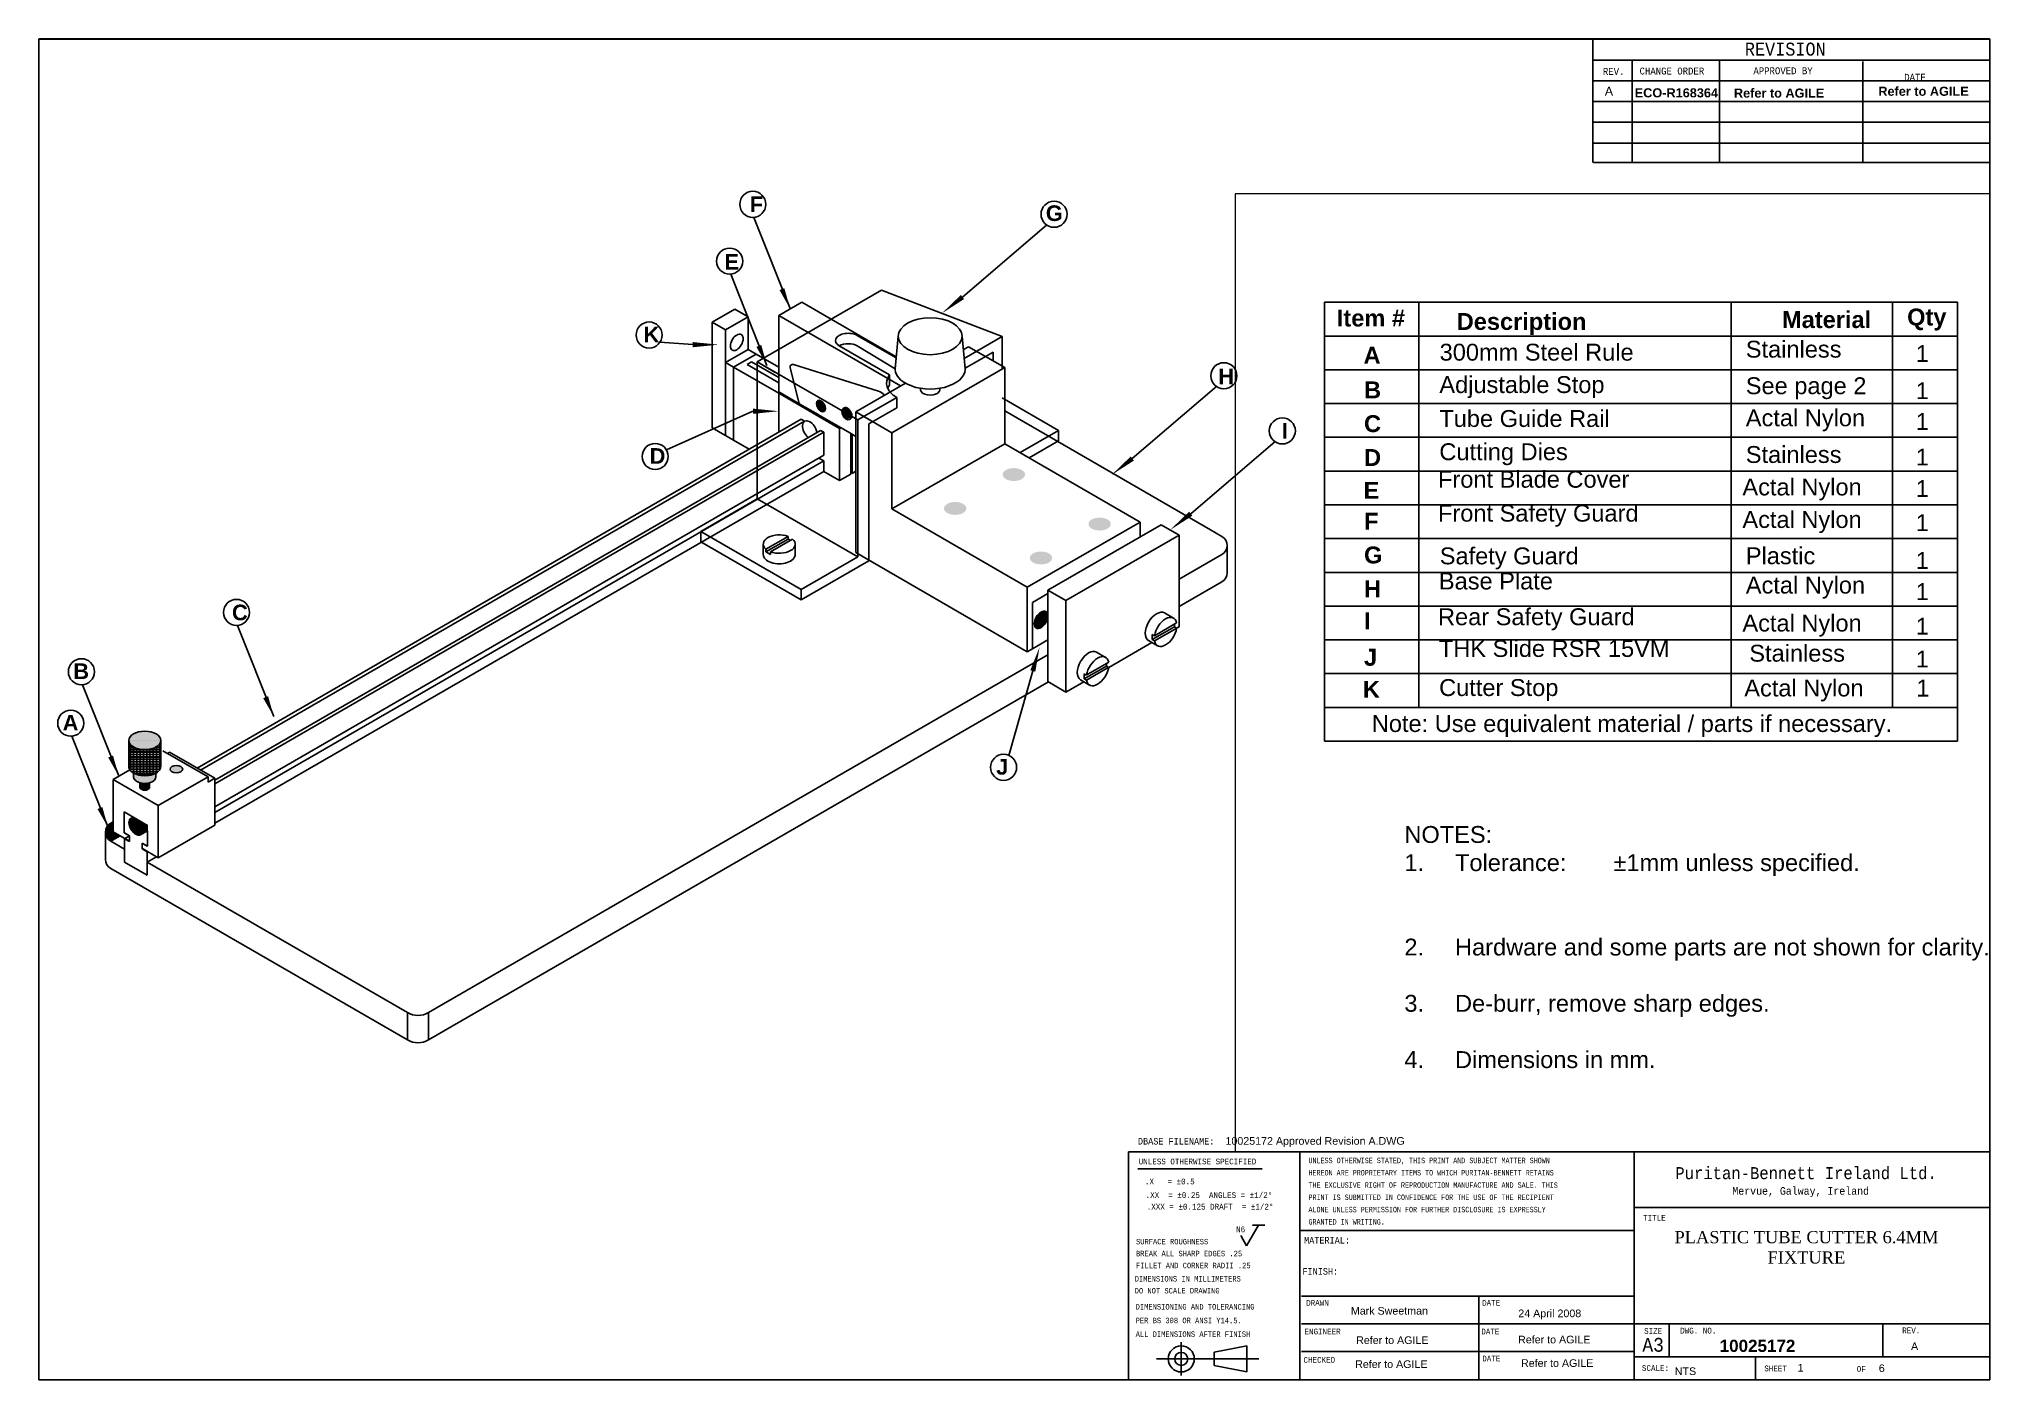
# Paper-space layout 'Page 1' of a CAD drawing. Header units: millimetres, sheet in inches. Extents: x 0.1 to 16.1, y 0.2 to 11.2.
# The model-space entities are those that its viewports show. They can reach past a viewport. Long polylines and large blocks are cut down to what shows.
import ezdxf
from ezdxf.enums import TextEntityAlignment as Align

# ---------------------------------------------------------------- set-up
doc = ezdxf.new("R2010")
doc.units = ezdxf.units.MM
doc.header["$LTSCALE"] = 0.5
doc.header["$MEASUREMENT"] = 0
doc.linetypes.add('CENTER', pattern=[2, 1.25, -0.25, 0.25, -0.25])
doc.linetypes.add('HIDDEN', pattern=[0.375, 0.25, -0.125])
for name, color, linetype in [('DIMS', 1, 'Continuous'), ('HIDDEN', 7, 'HIDDEN'), ('MODEL', 7, 'Continuous')]:
    doc.layers.add(name, color=color, linetype=linetype)
doc.styles.add('MONOTXT', font='MONOTXT', dxfattribs={"height": 0.2})
doc.styles.add('style1', font='ARIAL.TTF')

msp = doc.modelspace()

# ---------------------------------------------------------------- hatches: boundary and pattern name
at = {"layer": 'Defpoints'}
msp.add_hatch(color=252, dxfattribs=at).paths.add_polyline_path([(-12803.203, 7673.989), (-12803.203, 7677.789), (-12804.131, 7677.254, 0.5773503), (-12804.131, 7670.325), (-12800.493, 7672.425)])
at = {"layer": 'MODEL'}
h = msp.add_hatch(color=256, dxfattribs=at)
edge = h.paths.add_edge_path()
edge.add_ellipse((-12531.748, 7837.277), major_axis=(1.225, -2.121), ratio=0.5773503, start_angle=0, end_angle=360)
h = msp.add_hatch(color=256, dxfattribs=at)
edge = h.paths.add_edge_path()
edge.add_ellipse((-12521.591, 7834.451), major_axis=(1.225, -2.121), ratio=0.5773503, start_angle=360, end_angle=540)
edge.add_line((-12522.815, 7836.572), (-12523.238, 7836.328))
edge.add_ellipse((-12522.024, 7834.201), major_axis=(1.225, -2.121), ratio=0.5773503, start_angle=0, end_angle=180, ccw=False)
edge.add_line((-12520.788, 7832.085), (-12520.366, 7832.329))
edge = h.paths.add_edge_path()
edge.add_ellipse((-12521.591, 7834.451), major_axis=(1.225, -2.121), ratio=0.5773503, start_angle=232.70205, end_angle=307.29795)
edge.add_ellipse((-12522.024, 7834.201), major_axis=(0.919, -1.591), ratio=0.5773503, start_angle=323.8958, end_angle=373.63302)
edge.add_ellipse((-12521.591, 7834.451), major_axis=(0.919, -1.591), ratio=0.5773503, start_angle=193.63302, end_angle=346.36698, ccw=False)
edge.add_ellipse((-12522.024, 7834.201), major_axis=(0.919, -1.591), ratio=0.5773503, start_angle=526.36698, end_angle=576.1042)
h = msp.add_hatch(color=256, dxfattribs=at)
edge = h.paths.add_edge_path()
edge.add_ellipse((-12521.591, 7834.451), major_axis=(0.919, -1.591), ratio=0.5773503, start_angle=193.63302, end_angle=346.36698)
edge.add_ellipse((-12522.024, 7834.201), major_axis=(0.919, -1.591), ratio=0.5773503, start_angle=373.63302, end_angle=526.36698)
h = msp.add_hatch(color=256, dxfattribs=at)
edge = h.paths.add_edge_path()
edge.add_ellipse((-12480.253, 7797.968), major_axis=(-4.287, 0), ratio=0.5773503, start_angle=0, end_angle=360)
edge = h.paths.add_edge_path()
edge.add_ellipse((-12457.736, 7810.968), major_axis=(-4.287, 0), ratio=0.5773503, start_angle=0, end_angle=360)
edge = h.paths.add_edge_path()
edge.add_ellipse((-12424.827, 7791.968), major_axis=(-4.287, 0), ratio=0.5773503, start_angle=0, end_angle=360)
edge = h.paths.add_edge_path()
edge.add_ellipse((-12447.344, 7778.968), major_axis=(-4.287, 0), ratio=0.5773503, start_angle=0, end_angle=360)
h = msp.add_hatch(color=256, dxfattribs=at)
edge = h.paths.add_edge_path()
edge.add_ellipse((-12447.316, 7755.24), major_axis=(-1.837, -3.182), ratio=0.5773503, start_angle=0, end_angle=360)
h = msp.add_hatch(color=256, dxfattribs=at)
edge = h.paths.add_edge_path()
edge.add_ellipse((-12778.954, 7697.989), major_axis=(-2.449, 0), ratio=0.5773503, start_angle=0, end_angle=360)
edge = h.paths.add_edge_path()
edge.add_ellipse((-12791.078, 7708.989), major_axis=(-6.124, 0), ratio=0.5773503, start_angle=0, end_angle=360)
edge = h.paths.add_edge_path()
edge.add_ellipse((-12791.078, 7694.989), major_axis=(-4.287, 0), ratio=0.5773503, start_angle=0, end_angle=180)
edge.add_line((-12786.792, 7694.989), (-12786.792, 7696.465))
edge.add_ellipse((-12791.078, 7698.989), major_axis=(-6.124, 0), ratio=0.5773503, start_angle=45.573, end_angle=134.427, ccw=False)
edge.add_line((-12795.365, 7696.465), (-12795.365, 7694.989))
h = msp.add_hatch(dxfattribs=at)
h.set_pattern_fill('BRASS', color=256, scale=5, angle=90, style=0)
h.set_pattern_definition([(90, (165.9008, -62.0426), (-1.25, 8e-17), []), (90, (165.2758, -62.0426), (-1.25, 8e-17), [0.625, -0.3125])])
edge = h.paths.add_edge_path()
edge.add_ellipse((-12791.078, 7698.989), major_axis=(-6.124, 0), ratio=0.5773503, start_angle=0, end_angle=180)
edge.add_line((-12784.954, 7698.989), (-12784.954, 7708.901))
edge.add_ellipse((-12791.078, 7708.989), major_axis=(-6.124, 0), ratio=0.5773503, start_angle=0, end_angle=180, ccw=False)
edge.add_line((-12797.202, 7708.901), (-12797.202, 7698.989))
h = msp.add_hatch(color=256, dxfattribs=at)
edge = h.paths.add_edge_path()
edge.add_ellipse((-12794.542, 7675.989), major_axis=(1.837, -3.182), ratio=0.5773503, start_angle=0, end_angle=360)
h = msp.add_hatch(color=256, dxfattribs=at)
edge = h.paths.add_edge_path()
edge.add_ellipse((-12794.542, 7675.989), major_axis=(1.837, -3.182), ratio=0.5773503, start_angle=0, end_angle=135, ccw=False)
edge.add_line((-12792.675, 7672.825), (-12790.039, 7674.347))
edge.add_line((-12790.039, 7674.347), (-12790.039, 7676.389))
edge.add_line((-12790.039, 7676.389), (-12794.499, 7678.965))

# ---------------------------------------------------------------- linework, layer by layer
at = {"layer": 'Defpoints'}
msp.add_line((-12804.131, 7670.325), (-12800.493, 7672.425), dxfattribs=at)
at = {"layer": 'DIMS'}
for p, q in [((-12556.169, 7854.164), (-12508.537, 7881.664)), ((-12508.537, 7881.664), (-12462.205, 7863.914)), ((-12517.796, 7864.319), (-12502.892, 7855.714)), ((-12476.751, 7855.516), (-12462.205, 7863.914)), ((-12462.205, 7851.464), (-12462.205, 7863.914)), ((-12524.724, 7860.319), (-12505.453, 7849.192)), ((-12517.796, 7860.319), (-12503.303, 7851.514)), ((-12556.169, 7801.664), (-12556.169, 7854.164)), ((-12556.169, 7854.164), (-12517.631, 7831.914)), ((-12556.169, 7854.164), (-12549.241, 7850.164)), ((-12476.38, 7851.73), (-12465.669, 7857.914)), ((-12465.669, 7857.914), (-12465.669, 7854.564)), ((-12505.453, 7849.192), (-12505.453, 7845.192)), ((-12517.631, 7831.914), (-12502.641, 7840.569)), ((-12502.641, 7840.569), (-12502.641, 7836.569)), ((-12440.554, 7827.914), (-12462.205, 7840.414)), ((-12513.301, 7830.414), (-12502.641, 7836.569)), ((-12517.631, 7779.414), (-12517.631, 7831.914)), ((-12513.301, 7777.914), (-12513.301, 7830.414)), ((-12440.554, 7827.914), (-12455.363, 7819.364)), ((-12440.554, 7823.914), (-12440.554, 7827.914)), ((-12451.899, 7817.364), (-12440.554, 7823.914)), ((-12577.819, 7789.164), (-12556.169, 7801.664)), ((-12556.169, 7801.664), (-12517.631, 7779.414)), ((-12539.281, 7766.914), (-12577.819, 7789.164)), ((-12577.819, 7789.164), (-12577.819, 7785.164)), ((-12577.819, 7785.164), (-12539.281, 7762.914)), ((-12517.631, 7779.414), (-12539.281, 7766.914)), ((-12517.631, 7775.414), (-12513.301, 7777.914)), ((-12539.281, 7762.914), (-12517.631, 7775.414)), ((-12539.281, 7762.914), (-12539.281, 7766.914))]:
    msp.add_line(p, q, dxfattribs=at)
for centre, major_axis, start_param, end_param in [((-12521.26, 7862.319), (-4.899, 0), 3.9269908, 7.0685835), ((-12521.26, 7858.319), (-4.899, 0), 3.9269908, 5.4977871), ((-12493.114, 7846.069), (-13.472, 0), 5.8699557, 7.0685835), ((-12493.114, 7842.069), (-13.472, 0), 5.8699557, 6.0231344)]:
    msp.add_ellipse(centre, major_axis=major_axis, ratio=0.5773503, start_param=start_param, end_param=end_param, dxfattribs=at)
at = {"layer": 'HIDDEN'}
msp.add_line((-12539.777, 7837.951), (-12520.663, 7826.915), dxfattribs=at)
at = {"layer": 'MODEL'}
for p, q in [((-12557.492, 7909.618), (-12543.581, 7874.612)), ((-12445.029, 7906.805), (-12477.453, 7879.051)), ((-12566.357, 7887.842), (-12552.446, 7852.836)), ((-12539.108, 7877.064), (-12547.942, 7871.964)), ((-12539.108, 7877.064), (-12502.851, 7856.131)), ((-12573.462, 7869.399), (-12564.802, 7874.399)), ((-12568.362, 7866.454), (-12559.702, 7871.454)), ((-12559.702, 7871.454), (-12564.802, 7874.399)), ((-12559.702, 7858.954), (-12559.702, 7871.454)), ((-12547.942, 7871.964), (-12501.176, 7844.964)), ((-12547.942, 7871.964), (-12547.942, 7842.664)), ((-12573.462, 7828.899), (-12573.462, 7869.399)), ((-12568.362, 7866.454), (-12573.462, 7869.399)), ((-12568.362, 7853.954), (-12568.362, 7866.454)), ((-12547.942, 7842.664), (-12547.942, 7865.864)), ((-12502.079, 7864.014), (-12503.303, 7851.514)), ((-12477.584, 7864.014), (-12476.359, 7851.514)), ((-12580.89, 7860.782), (-12593.499, 7861.68)), ((-12568.362, 7853.954), (-12559.702, 7858.954)), ((-12556.602, 7857.164), (-12559.702, 7858.954)), ((-12477.08, 7858.876), (-12475.109, 7860.014)), ((-12475.109, 7860.014), (-12461.252, 7852.014)), ((-12565.262, 7852.164), (-12556.602, 7857.164)), ((-12558.334, 7854.164), (-12560.066, 7853.164)), ((-12547.942, 7848.164), (-12558.334, 7854.164)), ((-12556.602, 7857.164), (-12547.942, 7852.164)), ((-12547.942, 7842.664), (-12547.942, 7856.014)), ((-12568.362, 7825.954), (-12568.362, 7853.954)), ((-12565.262, 7852.164), (-12568.362, 7853.954)), ((-12547.942, 7842.164), (-12565.262, 7852.164)), ((-12565.262, 7852.164), (-12565.262, 7824.164)), ((-12560.066, 7853.164), (-12547.942, 7846.164)), ((-12540.249, 7838.58), (-12543.516, 7851.983)), ((-12542.246, 7853.174), (-12509.614, 7842.991)), ((-12504.554, 7827.014), (-12461.252, 7852.014)), ((-12461.252, 7852.014), (-12461.252, 7822.764)), ((-12518.41, 7835.014), (-12499.358, 7846.014)), ((-12547.942, 7842.664), (-12539.777, 7837.951)), ((-12547.942, 7842.164), (-12547.509, 7842.414)), ((-12524.559, 7828.664), (-12547.942, 7842.164)), ((-12547.942, 7842.164), (-12547.942, 7827.164)), ((-12547.942, 7827.164), (-12547.942, 7842.164)), ((-12547.942, 7842.164), (-12547.942, 7842.164)), ((-12493.506, 7844.031), (-12493.506, 7843.514)), ((-12486.157, 7844.031), (-12486.157, 7843.514)), ((-12379.886, 7844.861), (-12412.311, 7817.107)), ((-12539.777, 7837.951), (-12532.849, 7833.951)), ((-12539.777, 7837.951), (-12521.591, 7827.451)), ((-12557.809, 7835.254), (-12590.985, 7820.398)), ((-12524.559, 7828.664), (-12534.951, 7834.664)), ((-12523.248, 7836.322), (-12522.815, 7836.572)), ((-12520.445, 7834.539), (-12520.445, 7834.528)), ((-12518.41, 7781.014), (-12518.41, 7835.014)), ((-12518.41, 7835.014), (-12504.554, 7827.014)), ((-12461.252, 7835.364), (-12382.314, 7789.789)), ((-12770.986, 7698.389), (-12539.281, 7832.164)), ((-12769.687, 7697.639), (-12537.982, 7831.414)), ((-12537.982, 7831.414), (-12539.281, 7832.164)), ((-12520.799, 7832.079), (-12520.366, 7832.329)), ((-12764.231, 7693.789), (-12531.92, 7827.914)), ((-12764.231, 7692.289), (-12530.621, 7827.164)), ((-12565.262, 7824.164), (-12573.462, 7828.899)), ((-12530.621, 7827.164), (-12531.92, 7827.914)), ((-12530.621, 7827.164), (-12530.621, 7818.364)), ((-12524.126, 7828.914), (-12524.559, 7828.664)), ((-12524.559, 7808.664), (-12524.559, 7828.664)), ((-12520.663, 7826.915), (-12518.41, 7825.614)), ((-12520.229, 7811.164), (-12520.229, 7826.664)), ((-12519.796, 7826.414), (-12519.796, 7811.414)), ((-12504.554, 7827.014), (-12504.554, 7797.764)), ((-12565.262, 7824.164), (-12559.2, 7820.664)), ((-12504.554, 7797.764), (-12461.252, 7822.764)), ((-12461.252, 7822.764), (-12409.291, 7792.764)), ((-12357.473, 7823.705), (-12389.898, 7795.951)), ((-12764.231, 7683.489), (-12530.621, 7818.364)), ((-12530.621, 7816.164), (-12532.526, 7817.264)), ((-12520.445, 7818.539), (-12520.445, 7818.539)), ((-12764.231, 7681.289), (-12530.621, 7816.164)), ((-12530.621, 7816.164), (-12530.621, 7812.164)), ((-12764.231, 7677.289), (-12530.621, 7812.164)), ((-12530.621, 7812.164), (-12524.559, 7808.664)), ((-12530.621, 7812.164), (-12524.559, 7808.664)), ((-12524.559, 7808.664), (-12520.229, 7811.164)), ((-12519.796, 7811.414), (-12518.41, 7812.214)), ((-12452.592, 7767.764), (-12504.554, 7797.764)), ((-12452.592, 7767.764), (-12409.291, 7792.764)), ((-12409.291, 7787.064), (-12409.291, 7792.764)), ((-12444.668, 7766.639), (-12401.28, 7791.689)), ((-12401.28, 7791.689), (-12394.352, 7787.689)), ((-12377.922, 7787.254), (-12382.314, 7789.789)), ((-12553.849, 7784.289), (-12553.849, 7780.289)), ((-12552.839, 7781.337), (-12544.348, 7786.239)), ((-12552.834, 7782.34), (-12544.348, 7787.239)), ((-12542.616, 7786.239), (-12551.102, 7781.34)), ((-12544.348, 7787.239), (-12544.348, 7786.239)), ((-12544.348, 7786.239), (-12543.482, 7785.739)), ((-12541.601, 7784.289), (-12541.601, 7780.289)), ((-12394.352, 7787.689), (-12437.74, 7762.639)), ((-12394.352, 7787.689), (-12394.352, 7752.589)), ((-12552.839, 7782.337), (-12552.839, 7781.337)), ((-12552.839, 7781.337), (-12551.102, 7780.34)), ((-12551.102, 7781.34), (-12551.102, 7780.34)), ((-12518.41, 7781.014), (-12452.592, 7743.014)), ((-12377.922, 7780.325), (-12394.352, 7770.839)), ((-12375.922, 7783.789), (-12375.922, 7773.289)), ((-12377.922, 7769.825), (-12394.352, 7760.339)), ((-12452.592, 7767.764), (-12452.592, 7743.014)), ((-12450.644, 7761.889), (-12444.668, 7765.339)), ((-12444.668, 7731.539), (-12444.668, 7766.639)), ((-12437.74, 7762.639), (-12444.668, 7766.639)), ((-12450.644, 7744.139), (-12450.644, 7761.889)), ((-12437.74, 7762.639), (-12437.74, 7727.539)), ((-12396.486, 7755.893), (-12399.95, 7757.893)), ((-12755.516, 7753.117), (-12741.605, 7718.11)), ((-12404.657, 7747.64), (-12396.172, 7752.539)), ((-12395.305, 7754.039), (-12403.791, 7749.14)), ((-12403.791, 7747.14), (-12395.218, 7752.089)), ((-12396.172, 7752.539), (-12396.172, 7753.539)), ((-12395.305, 7752.039), (-12396.172, 7752.539)), ((-12395.305, 7752.039), (-12394.352, 7752.589)), ((-12450.644, 7744.139), (-12444.668, 7747.589)), ((-12402.61, 7745.286), (-12406.074, 7747.286)), ((-12403.791, 7749.14), (-12404.657, 7749.64)), ((-12404.657, 7749.64), (-12404.657, 7747.64)), ((-12403.791, 7747.14), (-12404.657, 7747.64)), ((-12452.592, 7743.014), (-12450.644, 7744.139)), ((-12421.373, 7736.989), (-12404.806, 7746.554)), ((-12444.668, 7741.789), (-12682.289, 7604.599)), ((-12422.554, 7740.843), (-12426.018, 7742.843)), ((-12450.475, 7735.635), (-12459.671, 7703.247)), ((-12430.724, 7732.59), (-12422.239, 7737.489)), ((-12421.373, 7738.989), (-12429.946, 7734.039)), ((-12429.858, 7732.09), (-12421.285, 7737.039)), ((-12422.239, 7737.489), (-12422.239, 7738.489)), ((-12421.373, 7736.989), (-12422.239, 7737.489)), ((-12444.452, 7731.414), (-12682.289, 7594.099)), ((-12444.668, 7731.539), (-12437.74, 7727.539)), ((-12437.74, 7727.539), (-12430.873, 7731.504)), ((-12428.677, 7730.236), (-12432.141, 7732.236)), ((-12430.724, 7732.59), (-12430.724, 7734.59)), ((-12430.724, 7734.59), (-12429.946, 7734.039)), ((-12429.858, 7732.09), (-12430.724, 7732.59)), ((-12814.99, 7730.352), (-12801.079, 7695.345)), ((-12819.084, 7710.612), (-12805.173, 7675.605)), ((-12797.202, 7708.989), (-12797.202, 7698.989)), ((-12784.954, 7708.989), (-12784.954, 7698.989)), ((-12766.83, 7694.989), (-12784.15, 7704.989)), ((-12781.552, 7704.489), (-12782.418, 7703.989)), ((-12764.231, 7694.489), (-12781.552, 7704.489)), ((-12803.203, 7693.989), (-12796.779, 7697.698)), ((-12785.882, 7683.989), (-12803.203, 7693.989)), ((-12803.203, 7693.989), (-12803.203, 7673.989)), ((-12795.365, 7696.465), (-12795.365, 7694.989)), ((-12786.792, 7696.465), (-12786.792, 7694.989)), ((-12785.882, 7683.989), (-12766.83, 7694.989)), ((-12766.83, 7694.989), (-12766.83, 7692.989)), ((-12766.83, 7692.989), (-12764.231, 7694.489)), ((-12764.231, 7694.489), (-12764.231, 7676.489)), ((-12792.915, 7692.753), (-12792.915, 7690.989)), ((-12789.241, 7692.753), (-12789.241, 7690.989)), ((-12799.046, 7673.589), (-12799.046, 7681.589)), ((-12799.046, 7681.589), (-12790.039, 7676.389)), ((-12785.882, 7663.989), (-12785.882, 7683.989)), ((-12804.131, 7677.254), (-12803.203, 7677.789)), ((-12806.131, 7673.789), (-12806.131, 7663.289)), ((-12803.203, 7673.989), (-12797.14, 7670.489)), ((-12796.967, 7672.389), (-12799.046, 7673.589)), ((-12796.967, 7672.389), (-12798.872, 7673.489)), ((-12792.705, 7672.808), (-12790.039, 7674.347)), ((-12790.212, 7676.489), (-12790.212, 7674.247)), ((-12790.039, 7674.347), (-12790.039, 7668.389)), ((-12764.231, 7676.489), (-12785.882, 7663.989)), ((-12798.872, 7667.289), (-12804.131, 7670.325)), ((-12798.872, 7671.289), (-12796.967, 7672.389)), ((-12798.872, 7662.289), (-12798.872, 7671.289)), ((-12798.872, 7662.289), (-12798.872, 7671.289)), ((-12798.872, 7671.289), (-12796.967, 7670.189)), ((-12797.14, 7670.489), (-12796.967, 7670.389)), ((-12796.967, 7670.189), (-12796.967, 7672.389)), ((-12796.967, 7670.389), (-12796.967, 7672.389)), ((-12790.039, 7668.389), (-12792.118, 7669.59)), ((-12792.117, 7667.589), (-12792.117, 7669.59)), ((-12792.117, 7667.389), (-12792.117, 7669.589)), ((-12792.117, 7669.589), (-12790.212, 7668.489)), ((-12798.872, 7667.289), (-12798.872, 7662.289)), ((-12791.944, 7667.489), (-12792.117, 7667.589)), ((-12792.117, 7667.389), (-12791.944, 7667.489)), ((-12790.212, 7666.289), (-12792.117, 7667.389)), ((-12792.117, 7667.389), (-12790.212, 7666.289)), ((-12791.944, 7667.489), (-12785.882, 7663.989)), ((-12790.212, 7668.489), (-12790.039, 7668.589)), ((-12790.212, 7666.289), (-12790.039, 7666.389)), ((-12790.212, 7666.289), (-12790.212, 7657.289)), ((-12790.212, 7657.289), (-12790.212, 7666.289)), ((-12798.872, 7662.289), (-12790.212, 7657.289)), ((-12790.212, 7657.289), (-12798.872, 7662.289)), ((-12790.212, 7662.289), (-12786.575, 7664.389)), ((-12690.289, 7604.599), (-12790.212, 7662.289)), ((-12790.212, 7657.289), (-12790.212, 7662.289)), ((-12804.131, 7659.825), (-12690.289, 7594.099)), ((-11814.62, 7644.02), (-11664.62, 7644.02)), ((-11814.62, 7644.02), (-11814.62, 7548.02)), ((-11792.233, 7644.02), (-11792.233, 7556.02)), ((-11718.224, 7644.02), (-11718.224, 7548.02)), ((-11679.992, 7644.02), (-11679.992, 7548.02)), ((-11664.62, 7644.02), (-11664.62, 7548.02)), ((-11664.62, 7636.02), (-11814.62, 7636.02)), ((-11814.62, 7628.02), (-11664.62, 7628.02)), ((-11664.62, 7620.02), (-11814.62, 7620.02)), ((-11814.62, 7612.02), (-11664.62, 7612.02)), ((-12690.289, 7604.599), (-12690.289, 7594.099)), ((-12682.289, 7604.599), (-12682.289, 7594.099)), ((-11664.62, 7604.02), (-11814.62, 7604.02)), ((-11814.62, 7596.02), (-11664.62, 7596.02)), ((-11814.62, 7588.02), (-11664.62, 7588.02)), ((-11664.62, 7580.02), (-11814.62, 7580.02)), ((-11814.62, 7572.02), (-11664.62, 7572.02)), ((-11664.62, 7564.02), (-11814.62, 7564.02)), ((-11814.62, 7556.02), (-11664.62, 7556.02)), ((-11792.233, 7556.02), (-11792.233, 7548.02)), ((-11814.62, 7548.02), (-11664.62, 7548.02)), ((-11814.62, 7548.02), (-11814.62, 7540.02)), ((-11664.62, 7548.02), (-11664.62, 7540.02)), ((-11814.62, 7540.02), (-11664.62, 7540.02))]:
    msp.add_line(p, q, dxfattribs=at)
for points in [[(-12543.581, 7874.612, 0, 2, 0), (-12546.689, 7882.083, 2, 2, 0)], [(-12485.371, 7872.789, 0, 2, 0), (-12477.453, 7879.051, 2, 2, 0)], [(-12543.525, 7874.514, 0, 2, 0), (-12543.525, 7874.514, 2, 2, 0)], [(-12543.525, 7874.514, 0, 2, 0), (-12543.525, 7874.514, 2, 2, 0)], [(-12571.023, 7860.782, 0, 2, 0), (-12580.89, 7860.782, 2, 2, 0)], [(-12552.446, 7852.836, 0, 2, 0), (-12555.553, 7860.307, 2, 2, 0)], [(-12547.942, 7835.254, 0, 2, 0), (-12557.809, 7835.254, 2, 2, 0)], [(-12547.942, 7834.664, 0, 2, 0), (-12547.942, 7834.664, 2, 2, 0)], [(-12547.942, 7834.664, 0, 2, 0), (-12547.942, 7834.664, 2, 2, 0)], [(-12420.229, 7810.846, 0, 2, 0), (-12412.311, 7817.107, 2, 2, 0)], [(-12397.816, 7789.689, 0, 2, 0), (-12389.898, 7795.951, 2, 2, 0)], [(-12737.524, 7747.448, 0, 2, 0), (-12737.524, 7747.448, 2, 2, 0)], [(-12737.524, 7747.448, 0, 2, 0), (-12737.524, 7747.448, 2, 2, 0)], [(-12447.867, 7744.822, 0, 2, 0), (-12450.475, 7735.635, 2, 2, 0)], [(-12741.605, 7718.11, 0, 2, 0), (-12744.713, 7725.581, 2, 2, 0)], [(-12801.079, 7695.345, 0, 2, 0), (-12804.186, 7702.816, 2, 2, 0)], [(-12801.023, 7695.248, 0, 2, 0), (-12801.023, 7695.248, 2, 2, 0)], [(-12801.023, 7695.248, 0, 2, 0), (-12801.023, 7695.248, 2, 2, 0)], [(-12805.173, 7675.605, 0, 2, 0), (-12808.28, 7683.076, 2, 2, 0)], [(-12794.818, 7684.501, 0, 2, 0), (-12794.818, 7684.501, 2, 2, 0)], [(-12794.818, 7684.501, 0, 2, 0), (-12794.818, 7684.501, 2, 2, 0)]]:
    msp.add_lwpolyline(points, format="xyseb", dxfattribs=at)
for centre in [(-12557.88, 7914.603), (-12442.325, 7910.801), (-12566.744, 7892.827), (-12597.639, 7864.484), (-12377.183, 7848.858), (-12354.77, 7827.701), (-12595.315, 7817.898), (-12755.904, 7758.102), (-12815.377, 7735.337), (-12819.471, 7715.597), (-12461.686, 7698.671)]:
    msp.add_circle(centre, 5, dxfattribs=at)
for centre, radius, start, end in [((-12542.544, 7852.22), 1, 72.66884, 193.7), ((-12510.805, 7839.172), 4, 32.88651, 72.66884), ((-12539.277, 7838.817), 1, 193.7, 240), ((-12379.922, 7783.789), 4, 300, 60), ((-12379.922, 7773.289), 4, 300, 0), ((-12802.131, 7673.789), 4, 120, 240), ((-12802.131, 7663.289), 4, 180, 240), ((-12686.289, 7611.527), 8, 240, 300), ((-12686.289, 7601.027), 8, 240, 300)]:
    msp.add_arc(centre, radius, start, end, dxfattribs=at)
for centre, major_axis in [((-12489.831, 7864.014), (-12.247, 0)), ((-12564.032, 7861.654), (-1.732, -3)), ((-12531.748, 7837.277), (1.225, -2.121)), ((-12522.024, 7834.201), (1.225, -2.121)), ((-12447.316, 7755.24), (-1.837, -3.182)), ((-12791.078, 7708.989), (-6.124, 0)), ((-12778.954, 7697.989), (-2.449, 0)), ((-12794.542, 7675.989), (1.837, -3.182))]:
    msp.add_ellipse(centre, major_axis=major_axis, ratio=0.5773503, dxfattribs=at)
for centre, major_axis, start_param, end_param in [((-12489.831, 7851.514), (-13.472, 0), 6.1701687, 9.5377946), ((-12489.831, 7843.514), (-3.674, 0), 6.0452442, 9.6627191), ((-12522.024, 7834.201), (0.919, -1.591), 5.6530481, 10.0549152), ((-12521.591, 7834.451), (1.225, -2.121), 4.0614169, 5.3633611), ((-12521.591, 7834.451), (0.919, -1.591), 3.3795338, 6.0452442), ((-12521.591, 7834.451), (1.225, -2.121), 6.2831853, 9.424778), ((-12535.992, 7827.967), (1.99, -3.447), 1.0204303, 5.262755), ((-12547.725, 7784.289), (-6.124, 0), 4.1283487, 6.8672255), ((-12547.725, 7784.289), (-6.124, 0), 0.9867561, 3.7256329), ((-12547.725, 7780.289), (-6.124, 0), 0, 3.1415927), ((-12403.012, 7752.589), (-3.062, -5.303), 3.1415927, 6.2831853), ((-12399.548, 7750.589), (-3.062, -5.303), 8.8407377, 11.5796145), ((-12399.548, 7750.589), (-3.062, -5.303), 5.6991451, 8.4380219), ((-12429.08, 7737.539), (-3.062, -5.303), 3.1415927, 6.2831853), ((-12425.615, 7735.539), (-3.062, -5.303), 8.8407377, 11.5796145), ((-12425.615, 7735.539), (-3.062, -5.303), 5.6991451, 8.4380219), ((-12791.078, 7698.989), (-6.124, 0), 0, 3.1415927), ((-12791.078, 7694.989), (-4.287, 0), 0, 3.1415927), ((-12791.078, 7692.489), (-1.837, 0), 0, 3.1415927), ((-12791.078, 7691.989), (-1.837, 0), 0, 3.1415927), ((-12791.078, 7691.489), (-1.837, 0), 0, 3.1415927), ((-12791.078, 7690.989), (-1.837, 0), 6.2831853, 9.424778), ((-12791.078, 7692.989), (-1.837, 0), 0.2379411, 2.9036515), ((-12791.078, 7693.489), (-1.837, 0), 1.0436409, 2.0979517), ((-12794.542, 7678.899), (2.211, -3.829), 4.564205, 7.0935168)]:
    msp.add_ellipse(centre, major_axis=major_axis, ratio=0.5773503, start_param=start_param, end_param=end_param, dxfattribs=at)

# ---------------------------------------------------------------- texts
at = {"layer": 'MODEL', "char_height": 6, "attachment_point": 1}
for s, insert, width in [('{\\fArial|b1|i0|c0|p34;F}', (-12559.018, 7917.644), 9.30181), ('{\\fArial|b1|i0|c0|p34;G}', (-12445.469, 7914.215), 9.30181), ('{\\fArial|b1|i0|c0|p34;E}', (-12568.744, 7895.55), 9.30181), ('{\\fArial|b1|i0|c0|p34;K}', (-12599.774, 7867.68), 9.30181), ('{\\fArial|b1|i0|c0|p34;H}', (-12379.323, 7851.628), 9.30181), ('{\\fArial|b1|i0|c0|p34;I}', (-12354.988, 7830.725), 9.30181), ('{\\fArial|b1|i0|c0|p34;D}', (-12597.451, 7821.095), 9.30181), ('{\\fArial|b1|i0|c0|p34;C}', (-12757.636, 7761.076), 9.30181), ('{\\fArial|b1|i0|c0|p34;B}', (-12818.489, 7738.542), 9.30181), ('{\\fArial|b1|i0|c0|p34;A}', (-12822.583, 7718.801), 9.30181), ('{\\fArial|b1|i0|c0|p34;J}', (-12464.526, 7701.876), 7.03094)]:
    msp.add_mtext(s, dxfattribs=dict(at, insert=insert, width=width))
at = {"layer": 'MODEL', "char_height": 4, "attachment_point": 1, "style": 'style1'}
for s, insert, width in [('{\\fArial|b1|i0|c0|p34;Item #}', (-11811.663, 7642.282), 19.78647), ('{\\fArial|b1|i0|c0|p34;Description}', (-11783.252, 7641.461), 19.78647), ('{\\fArial|b1|i0|c0|p34;Material}', (-11706.175, 7641.911), 19.78647), ('{\\fArial|b1|i0|c0|p34;Qty}', (-11676.53, 7642.521), 14.71166), ('{\\fArial|b1|i0|c0|p34;A}', (-11805.337, 7633.461), 7.6733), ('300mm Steel Rule', (-11787.301, 7634.187), 66.1092), ('Stainless', (-11714.756, 7634.901), 32.05837), ('1', (-11674.489, 7633.877), 6.88664), ('{\\fArial|b1|i0|c0|p34;B}', (-11805.216, 7625.257), 7.6733), (' Adjustable Stop', (-11788.925, 7626.509), 67.90742), ('See page 2', (-11714.756, 7626.24), 32.05837), ('1', (-11674.489, 7625.068), 6.88664), ('{\\fArial|b1|i0|c0|p34;C}', (-11805.216, 7617.257), 7.6733), (' Tube Guide Rail', (-11788.925, 7618.473), 67.90742), ('Actal Nylon', (-11714.756, 7618.636), 32.05837), ('1', (-11674.489, 7617.787), 6.88664), ('{\\fArial|b1|i0|c0|p34;D}', (-11805.216, 7609.235), 7.6733), (' Cutting Dies', (-11788.925, 7610.601), 67.90742), ('Stainless', (-11714.756, 7609.944), 32.05837), ('1', (-11674.489, 7609.339), 6.88664), ('Front Blade Cover{\\H1.4337x; }', (-11787.687, 7604.077), 67.90742), ('{\\fArial|b1|i0|c0|p34;E}', (-11805.337, 7601.461), 7.6733), ('Actal Nylon', (-11715.559, 7602.25), 32.05837), ('1', (-11674.489, 7601.877), 6.88664), ('Front Safety Guard{\\H1.4337x; }', (-11787.687, 7596.041), 67.90742), ('{\\fArial|b1|i0|c0|p34;F}', (-11805.216, 7594.137), 7.6733), ('Actal Nylon', (-11715.559, 7594.542), 32.05837), ('1', (-11674.489, 7593.795), 6.88664), ('{\\fArial|b1|i0|c0|p34;G}', (-11805.216, 7586.137), 7.6733), ('Safety Guard', (-11787.275, 7585.92), 72.03686), ('Plastic', (-11714.756, 7585.951), 32.05837), ('1', (-11674.489, 7584.853), 6.88664), ('Base Plate{\\H1.4167x; }', (-11787.479, 7579.967), 80.15393), ('Actal Nylon', (-11714.756, 7578.999), 32.05837), ('{\\fArial|b1|i0|c0|p34;H}', (-11805.216, 7578.115), 7.6733), ('1', (-11674.489, 7577.466), 6.88664), ('{\\fArial|b1|i0|c0|p34;I}', (-11805.216, 7570.508), 7.6733), ('Rear Safety Guard{\\H1.4337x; }', (-11787.687, 7571.503), 67.90742), ('Actal Nylon', (-11715.559, 7570.004), 32.05837), ('1', (-11674.489, 7569.257), 6.88664), ('THK Slide RSR 15VM{\\H1.4337x; }', (-11787.479, 7563.979), 80.15393), ('Stainless', (-11713.928, 7562.862), 32.05837), ('{\\fArial|b1|i0|c0|p34;J}', (-11805.216, 7561.902), 7.6733), ('1', (-11674.489, 7561.478), 6.88664), ('{\\fArial|b1|i0|c0|p34;K}', (-11805.49, 7554.305), 7.6733), ('Cutter Stop ', (-11787.423, 7554.722), 80.15393), ('Actal Nylon', (-11715.113, 7554.623), 32.05837), ('1', (-11674.361, 7554.599), 6.88664), ('Note: Use equivalent material / parts if necessary. ', (-11803.378, 7546.196), 135.10444), ('NOTES:\\P\\pi-12,l12,t12,48;{\\fArial|b0|i0|c0|p32;1.^ITolerance: ^I ±1mm unless specified.\\Ftxt|c0;\\P\\pi0,l0,tz;\\fArial|b0|i0|c0|p32;^I^I^I\\P\\Ftxt|c0;\\P\\pi-12,l12,t12;}2.^IHardware and some parts are not shown for clarity.\\P\\pi0,l0,tz;\\P\\pi-12,l12,t12;3.^IDe-burr, remove sharp edges.\\P\\pi0,l0,tz;\\P\\pi-12,l12,t12;4.^IDimensions in mm.', (-11795.657, 7519.912), 135.10444)]:
    msp.add_mtext(s, dxfattribs=dict(at, insert=insert, width=width))

psp = doc.layouts.new('Page 1')

# ---------------------------------------------------------------- linework, layer by layer
at = {"linetype": 'Continuous'}
for p, q in [((0.06, 11.181), (16.068, 11.181)), ((0.06, 0.178), (0.06, 11.181)), ((12.811, 11.181), (16.068, 11.181)), ((16.068, 11.181), (16.068, 10.007)), ((16.068, 0.178), (16.068, 11.181)), ((13.182, 11.009), (12.811, 11.009)), ((13.132, 11.007), (13.132, 10.167)), ((13.948, 11.009), (13.182, 11.009)), ((13.851, 11.007), (13.851, 10.167)), ((15.243, 11.009), (13.948, 11.009)), ((15.025, 10.998), (15.025, 10.167)), ((16.069, 11.009), (15.243, 11.009)), ((12.811, 10.839), (16.069, 10.839)), ((12.811, 10.668), (16.069, 10.668)), ((12.811, 10.498), (16.069, 10.498)), ((12.811, 10.328), (16.069, 10.328)), ((12.815, 10.167), (16.065, 10.167)), ((16.068, 2.049), (9.001, 2.049)), ((9.001, 0.186), (9.001, 2.049)), ((10.407, 0.186), (10.407, 2.042)), ((13.15, 0.178), (13.15, 2.042)), ((9.078, 1.911), (10.096, 1.911)), ((9.969, 1.279), (10.066, 1.447)), ((10.066, 1.447), (10.017, 1.447)), ((10.066, 1.447), (10.118, 1.447)), ((13.149, 1.594), (16.068, 1.594)), ((9.969, 1.279), (9.921, 1.363)), ((10.414, 1.404), (13.149, 1.404)), ((13.149, 0.867), (10.421, 0.867)), ((11.876, 0.867), (11.876, 0.186)), ((10.421, 0.64), (16.068, 0.64)), ((13.438, 0.64), (13.438, 0.368)), ((15.191, 0.368), (15.191, 0.64)), ((9.972, 0.458), (9.704, 0.405)), ((9.704, 0.405), (9.704, 0.297)), ((9.972, 0.244), (9.972, 0.458)), ((10.421, 0.413), (13.149, 0.413)), ((16.068, 0.368), (13.149, 0.368)), ((14.146, 0.368), (14.146, 0.186)), ((0.06, 0.178), (16.068, 0.178)), ((9.704, 0.297), (9.972, 0.244))]:
    psp.add_line(p, q, dxfattribs=at)
for p, q in [((12.811, 11.009), (12.811, 11.181)), ((12.811, 11.181), (12.811, 10.167))]:
    psp.add_line(p, q)
at = {"linetype": 'CENTER'}
for p, q in [((9.433, 0.487), (9.433, 0.214)), ((9.229, 0.351), (9.487, 0.351)), ((9.487, 0.351), (9.54, 0.351)), ((9.54, 0.351), (10.069, 0.351))]:
    psp.add_line(p, q, dxfattribs=at)
at = {"linetype": 'Continuous'}
for radius in [0.107, 0.0537]:
    psp.add_circle((9.433, 0.351), radius, dxfattribs=at)

# ---------------------------------------------------------------- texts
at = {"linetype": 'Continuous', "style": 'MONOTXT'}
for s, height, width, p in [('REVISION', 0.1064, 0.9, (14.058, 11.045)), ('REV.', 0.0567, 0.899997, (12.893, 10.887)), ('CHANGE ORDER', 0.05674, 0.899997, (13.194, 10.89)), ('APPROVED BY', 0.05674, 0.899997, (14.128, 10.892)), ('DATE', 0.0567, 0.899997, (15.366, 10.839)), ('DBASE FILENAME:', 0.05367, 0.899999, (9.078, 2.11)), ('UNLESS OTHERWISE SPECIFIED', 0.04766, 0.899997, (9.084, 1.947)), ('UNLESS OTHERWISE STATED, THIS PRINT AND SUBJECT MATTER SHOWN', 0.04472, 0.809991, (10.477, 1.957)), ('Puritan-Bennett Ireland Ltd.', 0.09839, 0.899996, (13.487, 1.826)), ('.X   = %%p0.5', 0.04766, 0.899997, (9.135, 1.783)), ('THE EXCLUSIVE RIGHT OF REPRODUCTION MANUFACTURE AND SALE. THIS', 0.04472, 0.809991, (10.477, 1.755)), ('HEREON ARE PROPRIETARY ITEMS TO WHICH PURITAN-BENNETT RETAINS', 0.04472, 0.809991, (10.477, 1.856)), ('Mervue, Galway, Ireland', 0.06261, 0.899996, (13.955, 1.698)), ('.XX  = %%p0.25  ANGLES = %%p1/2%%d', 0.04766, 0.899997, (9.141, 1.671)), ('.XXX = %%p0.125 DRAFT  = %%p1/2%%d', 0.04766, 0.899997, (9.15, 1.576)), ('PRINT IS SUBMITTED IN CONFIDENCE FOR THE USE OF THE RECIPIENT', 0.04472, 0.809991, (10.477, 1.655)), ('ALONE UNLESS PERMISSION FOR FURTHER DISCLOSURE IS EXPRESSLY', 0.04472, 0.809991, (10.477, 1.554)), ('GRANTED IN WRITING.', 0.04472, 0.809991, (10.477, 1.453)), ('TITLE', 0.0477, 0.899997, (13.223, 1.484)), ('SURFACE ROUGHNESS', 0.04472, 0.89999, (9.062, 1.291)), ('N6', 0.0477, 0.899997, (9.883, 1.39)), ('BREAK ALL SHARP EDGES .25', 0.04472, 0.89999, (9.062, 1.193)), ('FILLET AND CORNER RADII .25', 0.04472, 0.89999, (9.062, 1.095)), ('DIMENSIONS IN MILLIMETERS', 0.04472, 0.89999, (9.051, 0.986)), ('DO NOT SCALE DRAWING', 0.04472, 0.89999, (9.051, 0.888)), ('DIMENSIONING AND TOLERANCING', 0.04472, 0.89999, (9.059, 0.756)), ('DRAWN', 0.0477, 0.899997, (10.458, 0.787)), ('DATE', 0.0477, 0.899997, (11.902, 0.787)), ('PER BS 308 OR ANSI Y14.5.', 0.04472, 0.89999, (9.059, 0.644)), ('ALL DIMENSIONS AFTER FINISH', 0.04472, 0.89999, (9.059, 0.532)), ('ENGINEER', 0.0477, 0.899997, (10.444, 0.552)), ('DATE', 0.0477, 0.899997, (11.895, 0.552)), ('A3', 0.1132, 0.9, (13.217, 0.41)), ('SIZE', 0.0477, 0.899997, (13.231, 0.556)), ('DWG. NO.', 0.0477, 0.899997, (13.527, 0.559)), ('REV.', 0.0477, 0.899997, (15.349, 0.561)), ('CHECKED', 0.0477, 0.899997, (10.436, 0.319)), ('DATE', 0.0477, 0.899997, (11.903, 0.33)), ('SCALE:', 0.0477, 0.899997, (13.213, 0.252)), ('SHEET', 0.0477, 0.899997, (14.217, 0.249)), ('OF', 0.0477, 0.899997, (14.976, 0.244))]:
    psp.add_text(s, height=height, dxfattribs=dict(at, width=width)).set_placement(p)
at = {"linetype": 'Continuous', "style": 'MONOTXT', "width": 0.899999}
for s, p in [('MATERIAL:', (10.441, 1.351)), ('  FINISH:', (10.344, 1.096))]:
    psp.add_text(s, height=0.0537, dxfattribs=at).set_placement(p, align=Align.TOP_LEFT)
for s, insert, char_height, width, attachment_point in [('{\\fArial|b0|i0|c0|p34;A}', (12.908, 10.79, 0), 0.07464, 0.22471, 1), ('{\\fArial|b1|i0|c0|p34;\\C0;ECO-R168364}', (13.154, 10.777), 0.07464, 0.29997, 1), ('{\\fArial|b1|i0|c0|p34;Refer to AGILE}', (13.968, 10.775), 0.07464, 1.12819, 1), ('{\\fArial|b1|i0|c0|p34;Refer to AGILE}', (15.153, 10.79), 0.07464, 1.12819, 1), ('{\\fArial|b0|i0|c0|p34;10025172 Approved Revision A.DWG}', (9.796, 2.171, 0), 0.0627, 1.68, 1), ('{\\fTimes New Roman|b0|i0|c0|p16;PLASTIC TUBE CUTTER 6.4MM FIXTURE\\P\\fArial|b1|i0|c0|p34;\\P\\fTimes New Roman|b0|i0|c0|p16; }', (14.563, 1.4, 0), 0.1, 2.52, 2), ('{\\fArial|b0|i0|c0|p34;Mark Sweetman}', (10.825, 0.777, 0), 0.0627, 1.68, 1), ('{\\fArial|b0|i0|c0|p34;24 April 2008}', (12.199, 0.756, 0), 0.0627, 1.68, 1), ('{\\fArial|b0|i0|c0|p34;Refer to AGILE}', (10.868, 0.536, 0), 0.0627, 1.68, 1), ('{\\fArial|b0|i0|c0|p34;Refer to AGILE}', (12.197, 0.541, 0), 0.0627, 1.68, 1), ('{\\fArial|b1|i0|c0|p34;10025172}', (13.851, 0.508, 0), 0.1, 1.68, 1), ('{\\fArial|b0|i0|c0|p34; A }', (15.397, 0.486, 0), 0.0627, 0.63279, 1), ('{\\fArial|b0|i0|c0|p34;Refer to AGILE}', (10.86, 0.339, 0), 0.0627, 1.68, 1), ('{\\fArial|b0|i0|c0|p34;Refer to AGILE}', (12.221, 0.348, 0), 0.0627, 1.68, 1), ('{\\fArial|b0|i0|c0|p34;NTS}', (13.483, 0.281, 0), 0.0627, 0.55768, 1), ('{\\fArial|b0|i0|c0|p34;  1}', (14.442, 0.31, 0), 0.0627, 0.48497, 1), ('{\\fArial|b0|i0|c0|p34;   6}', (15.084, 0.306, 0), 0.0627, 0.89555, 1)]:
    psp.add_mtext(s, dxfattribs=dict(insert=insert, char_height=char_height, width=width, attachment_point=attachment_point))

# ---------------------------------------------------------------- viewports
at = {"layer": 'Defpoints'}
psp.add_viewport(center=(8.064, 5.68), size=(16.008, 11.00322), view_center_point=(-12457.53, 7720.868), view_height=514.32447, dxfattribs=at)
for center, size, view_center_point, view_height, status in [((8.064, 5.68), (16.008, 11.00322), (-9730.626, 9310.202), 282.63465, 3), ((12.972, 5.98), (6.192, 7.8625), (-11746.337, 7556.198), 227.0425, 4)]:
    psp.add_viewport(center=center, size=size, view_center_point=view_center_point, view_height=view_height, status=status, dxfattribs=at)

doc.saveas('drawing.dxf')
